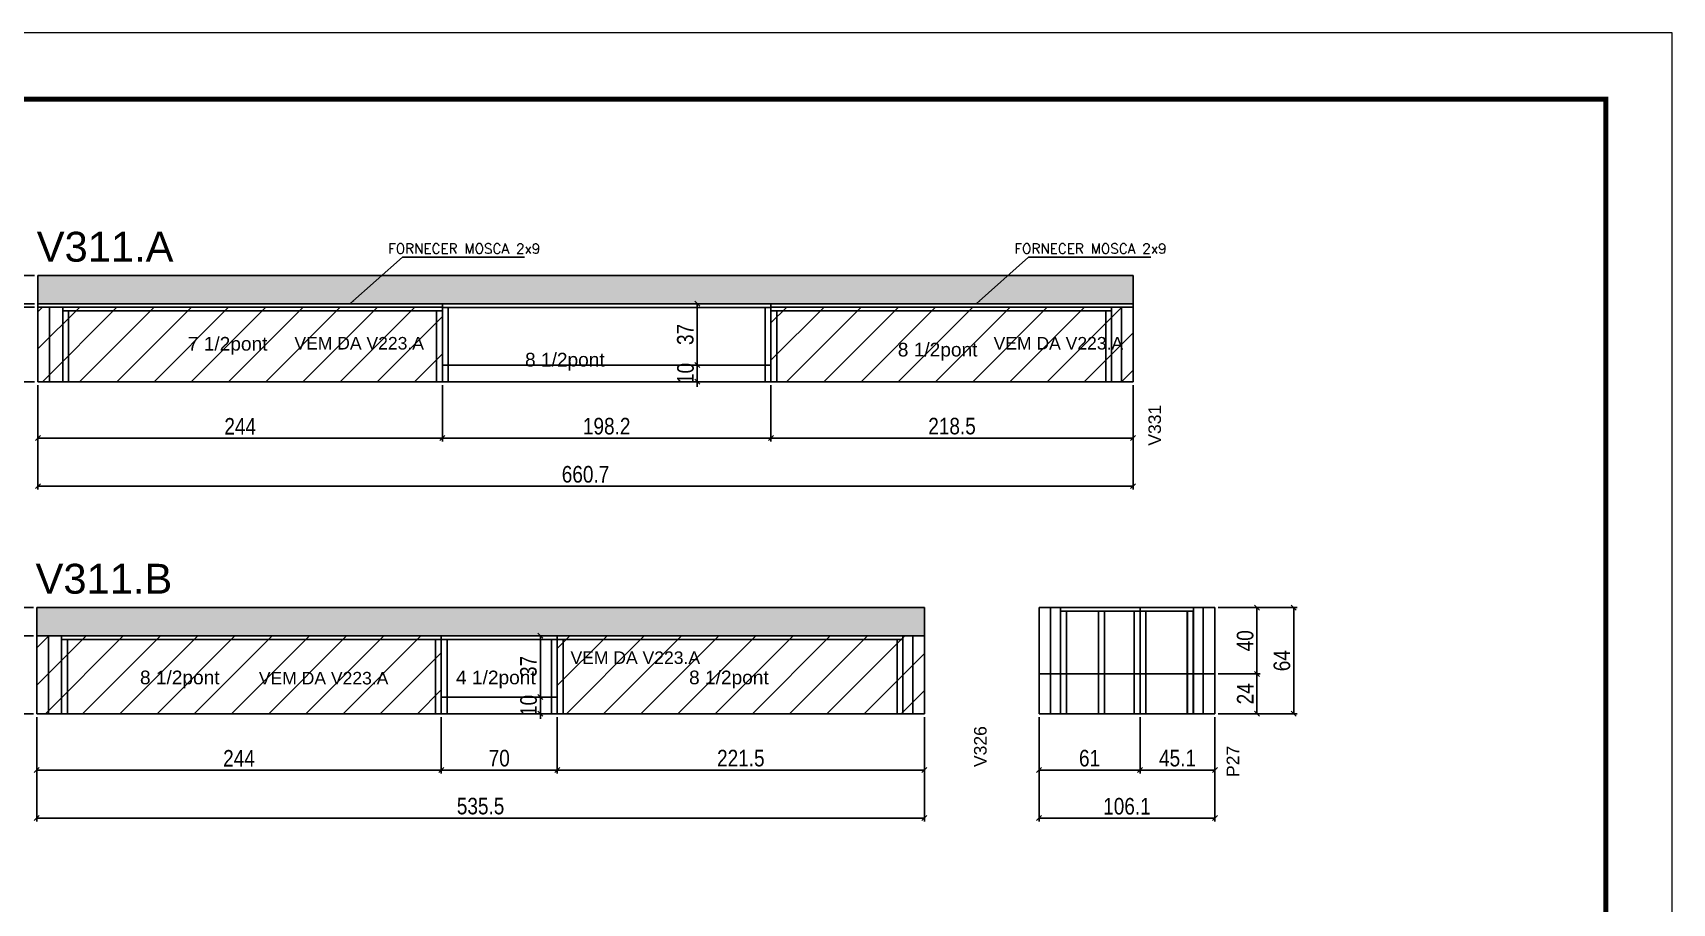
# Model space of a CAD drawing. Extents: x -3394 to 16474, y -5031 to 14397.
# Drawn here: x 6353 to 7342, y 9277 to 9802 of the extents above; entities that cross this region are included whole.
import ezdxf

# ---------------------------------------------------------------- set-up
doc = ezdxf.new("R2010")
doc.units = 0
doc.linetypes.add('DASHED', pattern=[0.75, 0.5, -0.25])
doc.layers.get('0').update_dxf_attribs({"linetype": 'CONTINUOUS'})
doc.layers.get('Defpoints').update_dxf_attribs({"linetype": 'CONTINUOUS'})
for name, color, linetype in [('COTA', 241, 'CONTINUOUS'), ('NOMENCLATURA', 7, 'CONTINUOUS'), ('Painéis', 200, 'CONTINUOUS'), ('PONTALETE', 7, 'CONTINUOUS'), ('SARR_2.2x7', 40, 'CONTINUOUS'), ('SARR_3.5x7', 81, 'CONTINUOUS')]:
    doc.layers.add(name, color=color, linetype=linetype)
for name, color, linetype, lineweight in [('Folhas', 255, 'CONTINUOUS', 9), ('REAPROVEITAMENTO', 251, 'CONTINUOUS', 9), ('SARRAFO DE PRESSAO', 251, 'DASHED', 9)]:
    doc.layers.add(name, color=color, linetype=linetype, lineweight=lineweight)
doc.styles.add('ARIAL', font='arial.ttf')
doc.styles.add('COTA TECNICA', font='techl___.ttf', dxfattribs={"height": 10})
doc.styles.add('ROMANS', font='romans.shx')
doc.dimstyles.new('PAINEL', dxfattribs={"dimtxt": 10, "dimasz": 3, "dimexe": 3, "dimexo": 3, "dimgap": 3, "dimtad": 1, "dimdec": 1, "dimzin": 12, "dimdsep": 46, "dimtxsty": 'COTA TECNICA', "dimblk1": 'OBLIQUE', "dimblk2": 'OBLIQUE', "dimsah": 1, "dimcen": 0.9, "dimclrd": 4, "dimclre": 4, "dimclrt": 240, "dimadec": 1, "dimazin": 3, "dimtfac": 1, "dimtdec": 1, "dimtmove": 0, "dimatfit": 3, "dimfxl": 1, "dimtolj": 1, "dimtzin": 12, "dimarcsym": 0})

# ---------------------------------------------------------------- blocks, each defined once
blk = doc.blocks.new('9999999999')
at = {"layer": 'Folhas'}
blk.add_lwpolyline([(98138.98, 34190.21), (99623.98, 34190.21), (99623.98, 35240.21), (98138.98, 35240.21)], close=True, dxfattribs=at)
at = {"layer": 'Folhas', "color": 30, "const_width": 3}
blk.add_lwpolyline([(98213.98, 34230.21), (99583.98, 34230.21), (99583.98, 35200.21), (98213.98, 35200.21)], close=True, dxfattribs=at)
blk = doc.blocks.new('_Oblique')
at = {"color": 0, "linetype": 'ByBlock', "lineweight": -2}
blk.add_line((-0.5, -0.5), (0.5, 0.5), dxfattribs=at)
blk = doc.blocks.new('*D446')
at = {"layer": 'COTA', "color": 4, "linetype": 'Continuous', "lineweight": -2, "transparency": 16777216}
for p, q in [((6798.45, 9589.8), (6798.45, 9555.82)), ((7016.95, 9589.8), (7016.95, 9555.82)), ((7016.95, 9557.82), (6798.45, 9557.82))]:
    blk.add_line(p, q, dxfattribs=at)
at = {"layer": 'Defpoints', "color": 0, "linetype": 'Continuous', "transparency": 16777216}
for p in [(6798.45, 9591.8), (7016.95, 9591.8), (6798.45, 9557.82)]:
    blk.add_point(p, dxfattribs=at)
at = {"layer": 'COTA', "color": 4, "linetype": 'Continuous', "lineweight": -2, "transparency": 16777216, "xscale": 3, "yscale": 3, "zscale": 3, "rotation": 180}
blk.add_blockref('_Oblique', (6798.45, 9557.82), dxfattribs=at)
at = {"layer": 'COTA', "color": 4, "linetype": 'Continuous', "lineweight": -2, "transparency": 16777216, "xscale": 3, "yscale": 3, "zscale": 3}
blk.add_blockref('_Oblique', (7016.95, 9557.82), dxfattribs=at)
at = {"layer": 'COTA', "color": 240, "linetype": 'Continuous', "transparency": 16777216, "insert": (6907.7, 9564.96), "char_height": 10, "attachment_point": 5, "style": 'COTA TECNICA'}
blk.add_mtext('\\A1;218.5', dxfattribs=at)
blk = doc.blocks.new('*D447')
at = {"layer": 'COTA', "color": 4, "linetype": 'Continuous', "lineweight": -2, "transparency": 16777216}
for p, q in [((6356.22, 9589.8), (6356.22, 9555.82)), ((6600.25, 9589.8), (6600.25, 9555.82)), ((6600.25, 9557.82), (6356.22, 9557.82))]:
    blk.add_line(p, q, dxfattribs=at)
at = {"layer": 'Defpoints', "color": 0, "linetype": 'Continuous', "transparency": 16777216}
for p in [(6356.22, 9591.8), (6600.25, 9591.8), (6356.22, 9557.82)]:
    blk.add_point(p, dxfattribs=at)
at = {"layer": 'COTA', "color": 4, "linetype": 'Continuous', "lineweight": -2, "transparency": 16777216, "xscale": 3, "yscale": 3, "zscale": 3, "rotation": 180}
blk.add_blockref('_Oblique', (6356.22, 9557.82), dxfattribs=at)
at = {"layer": 'COTA', "color": 4, "linetype": 'Continuous', "lineweight": -2, "transparency": 16777216, "xscale": 3, "yscale": 3, "zscale": 3}
blk.add_blockref('_Oblique', (6600.25, 9557.82), dxfattribs=at)
at = {"layer": 'COTA', "color": 240, "linetype": 'Continuous', "transparency": 16777216, "insert": (6478.24, 9564.9), "char_height": 10, "attachment_point": 5, "style": 'COTA TECNICA'}
blk.add_mtext('\\A1;244', dxfattribs=at)
blk = doc.blocks.new('*D448')
at = {"layer": 'COTA', "color": 4, "linetype": 'Continuous', "lineweight": -2, "transparency": 16777216}
for p, q in [((6356.22, 9589.8), (6356.22, 9526.8)), ((7016.95, 9589.8), (7016.95, 9526.8)), ((7016.95, 9528.8), (6356.22, 9528.8))]:
    blk.add_line(p, q, dxfattribs=at)
at = {"layer": 'Defpoints', "color": 0, "linetype": 'Continuous', "transparency": 16777216}
for p in [(6356.22, 9591.8), (7016.95, 9591.8), (6356.22, 9528.8)]:
    blk.add_point(p, dxfattribs=at)
at = {"layer": 'COTA', "color": 4, "linetype": 'Continuous', "lineweight": -2, "transparency": 16777216, "xscale": 3, "yscale": 3, "zscale": 3, "rotation": 180}
blk.add_blockref('_Oblique', (6356.22, 9528.8), dxfattribs=at)
at = {"layer": 'COTA', "color": 4, "linetype": 'Continuous', "lineweight": -2, "transparency": 16777216, "xscale": 3, "yscale": 3, "zscale": 3}
blk.add_blockref('_Oblique', (7016.95, 9528.8), dxfattribs=at)
at = {"layer": 'COTA', "color": 240, "linetype": 'Continuous', "transparency": 16777216, "insert": (6686.59, 9535.91), "char_height": 10, "attachment_point": 5, "style": 'COTA TECNICA'}
blk.add_mtext('\\A1;660.7', dxfattribs=at)
blk = doc.blocks.new('*D449')
at = {"layer": 'COTA', "color": 4, "linetype": 'Continuous', "lineweight": -2, "transparency": 16777216}
for p, q in [((6354.22, 9638.8), (6322.41, 9638.8)), ((6324.41, 9591.8), (6324.41, 9638.8)), ((6354.22, 9591.8), (6322.41, 9591.8))]:
    blk.add_line(p, q, dxfattribs=at)
at = {"layer": 'Defpoints', "color": 0, "linetype": 'Continuous', "transparency": 16777216}
for p in [(6324.41, 9638.8), (6356.22, 9638.8), (6356.22, 9591.8)]:
    blk.add_point(p, dxfattribs=at)
at = {"layer": 'COTA', "color": 4, "linetype": 'Continuous', "lineweight": -2, "transparency": 16777216, "xscale": 3, "yscale": 3, "zscale": 3}
for p, rotation in [((6324.41, 9638.8), 90), ((6324.41, 9591.8), 270)]:
    blk.add_blockref('_Oblique', p, dxfattribs=dict(at, rotation=rotation))
at = {"layer": 'COTA', "color": 240, "linetype": 'Continuous', "transparency": 16777216, "insert": (6317.34, 9615.3), "char_height": 10, "attachment_point": 5, "rotation": 90, "style": 'COTA TECNICA'}
blk.add_mtext('\\A1;47', dxfattribs=at)
blk = doc.blocks.new('*D450')
at = {"layer": 'COTA', "color": 4, "linetype": 'Continuous', "lineweight": -2, "transparency": 16777216}
for p, q in [((6354.22, 9655.8), (6322.41, 9655.8)), ((6324.41, 9638.8), (6324.41, 9655.8)), ((6354.22, 9638.8), (6322.41, 9638.8))]:
    blk.add_line(p, q, dxfattribs=at)
at = {"layer": 'Defpoints', "color": 0, "linetype": 'Continuous', "transparency": 16777216}
for p in [(6324.41, 9655.8), (6356.22, 9655.8), (6356.22, 9638.8)]:
    blk.add_point(p, dxfattribs=at)
at = {"layer": 'COTA', "color": 4, "linetype": 'Continuous', "lineweight": -2, "transparency": 16777216, "xscale": 3, "yscale": 3, "zscale": 3}
for p, rotation in [((6324.41, 9655.8), 90), ((6324.41, 9638.8), 270)]:
    blk.add_blockref('_Oblique', p, dxfattribs=dict(at, rotation=rotation))
at = {"layer": 'COTA', "color": 240, "linetype": 'Continuous', "transparency": 16777216, "insert": (6317.34, 9647.3), "char_height": 10, "attachment_point": 5, "rotation": 90, "style": 'COTA TECNICA'}
blk.add_mtext('\\A1;17', dxfattribs=at)
blk = doc.blocks.new('*D451')
at = {"layer": 'COTA', "color": 4, "linetype": 'Continuous', "lineweight": -2, "transparency": 16777216}
for p, q in [((6354.22, 9655.8), (6297.85, 9655.8)), ((6299.85, 9655.8), (6299.85, 9591.8)), ((6354.22, 9591.8), (6297.85, 9591.8))]:
    blk.add_line(p, q, dxfattribs=at)
at = {"layer": 'Defpoints', "color": 0, "linetype": 'Continuous', "transparency": 16777216}
for p in [(6356.22, 9655.8), (6299.85, 9591.8), (6356.22, 9591.8)]:
    blk.add_point(p, dxfattribs=at)
at = {"layer": 'COTA', "color": 4, "linetype": 'Continuous', "lineweight": -2, "transparency": 16777216, "xscale": 3, "yscale": 3, "zscale": 3}
for p, rotation in [((6299.85, 9655.8), 90), ((6299.85, 9591.8), 270)]:
    blk.add_blockref('_Oblique', p, dxfattribs=dict(at, rotation=rotation))
at = {"layer": 'COTA', "color": 240, "linetype": 'Continuous', "transparency": 16777216, "insert": (6292.75, 9623.8), "char_height": 10, "attachment_point": 5, "rotation": 90, "style": 'COTA TECNICA'}
blk.add_mtext('\\A1;64', dxfattribs=at)
blk = doc.blocks.new('*D445')
at = {"layer": 'COTA', "color": 4, "linetype": 'Continuous', "lineweight": -2, "transparency": 16777216}
for p, q in [((6600.25, 9589.8), (6600.25, 9555.82)), ((6798.45, 9589.8), (6798.45, 9555.82)), ((6600.25, 9557.82), (6798.45, 9557.82))]:
    blk.add_line(p, q, dxfattribs=at)
at = {"layer": 'Defpoints', "color": 0, "linetype": 'Continuous', "transparency": 16777216}
for p in [(6600.25, 9591.8), (6798.45, 9591.8), (6798.45, 9557.82)]:
    blk.add_point(p, dxfattribs=at)
at = {"layer": 'COTA', "color": 4, "linetype": 'Continuous', "lineweight": -2, "transparency": 16777216, "xscale": 3, "yscale": 3, "zscale": 3, "rotation": 180}
blk.add_blockref('_Oblique', (6600.25, 9557.82), dxfattribs=at)
at = {"layer": 'COTA', "color": 4, "linetype": 'Continuous', "lineweight": -2, "transparency": 16777216, "xscale": 3, "yscale": 3, "zscale": 3}
blk.add_blockref('_Oblique', (6798.45, 9557.82), dxfattribs=at)
at = {"layer": 'COTA', "color": 240, "linetype": 'Continuous', "transparency": 16777216, "insert": (6699.35, 9564.93), "char_height": 10, "attachment_point": 5, "style": 'COTA TECNICA'}
blk.add_mtext('\\A1;198.2', dxfattribs=at)
blk = doc.blocks.new('*D455')
at = {"layer": 'COTA', "color": 4, "linetype": 'Continuous', "lineweight": -2, "transparency": 16777216}
for p, q in [((6669.53, 9389.55), (6669.53, 9355.58)), ((6891.03, 9389.55), (6891.03, 9355.58)), ((6891.03, 9357.58), (6669.53, 9357.58))]:
    blk.add_line(p, q, dxfattribs=at)
at = {"layer": 'Defpoints', "color": 0, "linetype": 'Continuous', "transparency": 16777216}
for p in [(6669.53, 9391.55), (6891.03, 9391.55), (6669.53, 9357.58)]:
    blk.add_point(p, dxfattribs=at)
at = {"layer": 'COTA', "color": 4, "linetype": 'Continuous', "lineweight": -2, "transparency": 16777216, "xscale": 3, "yscale": 3, "zscale": 3, "rotation": 180}
blk.add_blockref('_Oblique', (6669.53, 9357.58), dxfattribs=at)
at = {"layer": 'COTA', "color": 4, "linetype": 'Continuous', "lineweight": -2, "transparency": 16777216, "xscale": 3, "yscale": 3, "zscale": 3}
blk.add_blockref('_Oblique', (6891.03, 9357.58), dxfattribs=at)
at = {"layer": 'COTA', "color": 240, "linetype": 'Continuous', "transparency": 16777216, "insert": (6780.28, 9364.69), "char_height": 10, "attachment_point": 5, "style": 'COTA TECNICA'}
blk.add_mtext('\\A1;221.5', dxfattribs=at)
blk = doc.blocks.new('*D456')
at = {"layer": 'COTA', "color": 4, "linetype": 'Continuous', "lineweight": -2, "transparency": 16777216}
for p, q in [((6355.5, 9389.55), (6355.5, 9355.58)), ((6599.53, 9389.55), (6599.53, 9355.58)), ((6599.53, 9357.58), (6355.5, 9357.58))]:
    blk.add_line(p, q, dxfattribs=at)
at = {"layer": 'Defpoints', "color": 0, "linetype": 'Continuous', "transparency": 16777216}
for p in [(6355.5, 9391.55), (6599.53, 9391.55), (6355.5, 9357.58)]:
    blk.add_point(p, dxfattribs=at)
at = {"layer": 'COTA', "color": 4, "linetype": 'Continuous', "lineweight": -2, "transparency": 16777216, "xscale": 3, "yscale": 3, "zscale": 3, "rotation": 180}
blk.add_blockref('_Oblique', (6355.5, 9357.58), dxfattribs=at)
at = {"layer": 'COTA', "color": 4, "linetype": 'Continuous', "lineweight": -2, "transparency": 16777216, "xscale": 3, "yscale": 3, "zscale": 3}
blk.add_blockref('_Oblique', (6599.53, 9357.58), dxfattribs=at)
at = {"layer": 'COTA', "color": 240, "linetype": 'Continuous', "transparency": 16777216, "insert": (6477.52, 9364.66), "char_height": 10, "attachment_point": 5, "style": 'COTA TECNICA'}
blk.add_mtext('\\A1;244', dxfattribs=at)
blk = doc.blocks.new('*D457')
at = {"layer": 'COTA', "color": 4, "linetype": 'Continuous', "lineweight": -2, "transparency": 16777216}
for p, q in [((6355.5, 9389.55), (6355.5, 9326.56)), ((6891.03, 9389.55), (6891.03, 9326.56)), ((6891.03, 9328.56), (6355.5, 9328.56))]:
    blk.add_line(p, q, dxfattribs=at)
at = {"layer": 'Defpoints', "color": 0, "linetype": 'Continuous', "transparency": 16777216}
for p in [(6355.5, 9391.55), (6891.03, 9391.55), (6355.5, 9328.56)]:
    blk.add_point(p, dxfattribs=at)
at = {"layer": 'COTA', "color": 4, "linetype": 'Continuous', "lineweight": -2, "transparency": 16777216, "xscale": 3, "yscale": 3, "zscale": 3, "rotation": 180}
blk.add_blockref('_Oblique', (6355.5, 9328.56), dxfattribs=at)
at = {"layer": 'COTA', "color": 4, "linetype": 'Continuous', "lineweight": -2, "transparency": 16777216, "xscale": 3, "yscale": 3, "zscale": 3}
blk.add_blockref('_Oblique', (6891.03, 9328.56), dxfattribs=at)
at = {"layer": 'COTA', "color": 240, "linetype": 'Continuous', "transparency": 16777216, "insert": (6623.27, 9335.78), "char_height": 10, "attachment_point": 5, "style": 'COTA TECNICA'}
blk.add_mtext('\\A1;535.5', dxfattribs=at)
blk = doc.blocks.new('*D458')
at = {"layer": 'COTA', "color": 4, "linetype": 'Continuous', "lineweight": -2, "transparency": 16777216}
for p, q in [((6353.5, 9438.55), (6328.46, 9438.55)), ((6330.46, 9391.55), (6330.46, 9438.55)), ((6353.5, 9391.55), (6328.46, 9391.55))]:
    blk.add_line(p, q, dxfattribs=at)
at = {"layer": 'Defpoints', "color": 0, "linetype": 'Continuous', "transparency": 16777216}
for p in [(6330.46, 9438.55), (6355.5, 9438.55), (6355.5, 9391.55)]:
    blk.add_point(p, dxfattribs=at)
at = {"layer": 'COTA', "color": 4, "linetype": 'Continuous', "lineweight": -2, "transparency": 16777216, "xscale": 3, "yscale": 3, "zscale": 3}
for p, rotation in [((6330.46, 9438.55), 90), ((6330.46, 9391.55), 270)]:
    blk.add_blockref('_Oblique', p, dxfattribs=dict(at, rotation=rotation))
at = {"layer": 'COTA', "color": 240, "linetype": 'Continuous', "transparency": 16777216, "insert": (6323.39, 9415.05), "char_height": 10, "attachment_point": 5, "rotation": 90, "style": 'COTA TECNICA'}
blk.add_mtext('\\A1;47', dxfattribs=at)
blk = doc.blocks.new('*D459')
at = {"layer": 'COTA', "color": 4, "linetype": 'Continuous', "lineweight": -2, "transparency": 16777216}
for p, q in [((6353.5, 9455.55), (6328.46, 9455.55)), ((6330.46, 9438.55), (6330.46, 9455.55)), ((6353.5, 9438.55), (6328.46, 9438.55))]:
    blk.add_line(p, q, dxfattribs=at)
at = {"layer": 'Defpoints', "color": 0, "linetype": 'Continuous', "transparency": 16777216}
for p in [(6330.46, 9455.55), (6355.5, 9455.55), (6355.5, 9438.55)]:
    blk.add_point(p, dxfattribs=at)
at = {"layer": 'COTA', "color": 4, "linetype": 'Continuous', "lineweight": -2, "transparency": 16777216, "xscale": 3, "yscale": 3, "zscale": 3}
for p, rotation in [((6330.46, 9455.55), 90), ((6330.46, 9438.55), 270)]:
    blk.add_blockref('_Oblique', p, dxfattribs=dict(at, rotation=rotation))
at = {"layer": 'COTA', "color": 240, "linetype": 'Continuous', "transparency": 16777216, "insert": (6323.39, 9447.05), "char_height": 10, "attachment_point": 5, "rotation": 90, "style": 'COTA TECNICA'}
blk.add_mtext('\\A1;17', dxfattribs=at)
blk = doc.blocks.new('*D460')
at = {"layer": 'COTA', "color": 4, "linetype": 'Continuous', "lineweight": -2, "transparency": 16777216}
for p, q in [((6353.5, 9455.55), (6303.9, 9455.55)), ((6305.9, 9455.55), (6305.9, 9391.55)), ((6353.5, 9391.55), (6303.9, 9391.55))]:
    blk.add_line(p, q, dxfattribs=at)
at = {"layer": 'Defpoints', "color": 0, "linetype": 'Continuous', "transparency": 16777216}
for p in [(6355.5, 9455.55), (6305.9, 9391.55), (6355.5, 9391.55)]:
    blk.add_point(p, dxfattribs=at)
at = {"layer": 'COTA', "color": 4, "linetype": 'Continuous', "lineweight": -2, "transparency": 16777216, "xscale": 3, "yscale": 3, "zscale": 3}
for p, rotation in [((6305.9, 9455.55), 90), ((6305.9, 9391.55), 270)]:
    blk.add_blockref('_Oblique', p, dxfattribs=dict(at, rotation=rotation))
at = {"layer": 'COTA', "color": 240, "linetype": 'Continuous', "transparency": 16777216, "insert": (6298.8, 9423.55), "char_height": 10, "attachment_point": 5, "rotation": 90, "style": 'COTA TECNICA'}
blk.add_mtext('\\A1;64', dxfattribs=at)
blk = doc.blocks.new('*D454')
at = {"layer": 'COTA', "color": 4, "linetype": 'Continuous', "lineweight": -2, "transparency": 16777216}
for p, q in [((6599.53, 9389.55), (6599.53, 9355.58)), ((6669.53, 9389.55), (6669.53, 9355.58)), ((6599.53, 9357.58), (6669.53, 9357.58))]:
    blk.add_line(p, q, dxfattribs=at)
at = {"layer": 'Defpoints', "color": 0, "linetype": 'Continuous', "transparency": 16777216}
for p in [(6599.53, 9391.55), (6669.53, 9391.55), (6669.53, 9357.58)]:
    blk.add_point(p, dxfattribs=at)
at = {"layer": 'COTA', "color": 4, "linetype": 'Continuous', "lineweight": -2, "transparency": 16777216, "xscale": 3, "yscale": 3, "zscale": 3, "rotation": 180}
blk.add_blockref('_Oblique', (6599.53, 9357.58), dxfattribs=at)
at = {"layer": 'COTA', "color": 4, "linetype": 'Continuous', "lineweight": -2, "transparency": 16777216, "xscale": 3, "yscale": 3, "zscale": 3}
blk.add_blockref('_Oblique', (6669.53, 9357.58), dxfattribs=at)
at = {"layer": 'COTA', "color": 240, "linetype": 'Continuous', "transparency": 16777216, "insert": (6634.53, 9364.68), "char_height": 10, "attachment_point": 5, "style": 'COTA TECNICA'}
blk.add_mtext('\\A1;70', dxfattribs=at)
blk = doc.blocks.new('*D452')
at = {"layer": 'COTA', "color": 4, "linetype": 'Continuous', "lineweight": -2, "transparency": 16777216}
for p, q in [((6664.88, 9438.55), (6657.37, 9438.55)), ((6659.37, 9438.55), (6659.37, 9401.55)), ((6664.88, 9401.55), (6657.37, 9401.55))]:
    blk.add_line(p, q, dxfattribs=at)
at = {"layer": 'Defpoints', "color": 0, "linetype": 'Continuous', "transparency": 16777216}
for p in [(6666.88, 9438.55), (6659.37, 9401.55), (6666.88, 9401.55)]:
    blk.add_point(p, dxfattribs=at)
at = {"layer": 'COTA', "color": 4, "linetype": 'Continuous', "lineweight": -2, "transparency": 16777216, "xscale": 3, "yscale": 3, "zscale": 3}
for p, rotation in [((6659.37, 9438.55), 90), ((6659.37, 9401.55), 270)]:
    blk.add_blockref('_Oblique', p, dxfattribs=dict(at, rotation=rotation))
at = {"layer": 'COTA', "color": 240, "linetype": 'Continuous', "transparency": 16777216, "insert": (6652.16, 9420.05), "char_height": 10, "attachment_point": 5, "rotation": 90, "style": 'COTA TECNICA'}
blk.add_mtext('\\A1;37', dxfattribs=at)
blk = doc.blocks.new('*D453')
at = {"layer": 'COTA', "color": 4, "linetype": 'Continuous', "lineweight": -2, "transparency": 16777216}
for p, q in [((6664.88, 9401.55), (6657.37, 9401.55)), ((6659.37, 9401.55), (6659.37, 9404.55)), ((6659.37, 9401.55), (6659.37, 9391.55)), ((6664.88, 9391.55), (6657.37, 9391.55)), ((6659.37, 9391.55), (6659.37, 9388.55))]:
    blk.add_line(p, q, dxfattribs=at)
at = {"layer": 'Defpoints', "color": 0, "linetype": 'Continuous', "transparency": 16777216}
for p in [(6666.88, 9401.55), (6659.37, 9391.55), (6666.88, 9391.55)]:
    blk.add_point(p, dxfattribs=at)
at = {"layer": 'COTA', "color": 4, "linetype": 'Continuous', "lineweight": -2, "transparency": 16777216, "xscale": 3, "yscale": 3, "zscale": 3}
for p, rotation in [((6659.37, 9401.55), 270), ((6659.37, 9391.55), 90)]:
    blk.add_blockref('_Oblique', p, dxfattribs=dict(at, rotation=rotation))
at = {"layer": 'COTA', "color": 240, "linetype": 'Continuous', "transparency": 16777216, "insert": (6652.27, 9396.55), "char_height": 10, "attachment_point": 5, "rotation": 90, "style": 'COTA TECNICA'}
blk.add_mtext('\\A1;10', dxfattribs=at)
blk = doc.blocks.new('*D461')
at = {"layer": 'COTA', "color": 4, "linetype": 'Continuous', "lineweight": -2, "transparency": 16777216}
for p, q in [((6764.84, 9638.8), (6752.04, 9638.8)), ((6754.04, 9638.8), (6754.04, 9601.8)), ((6764.84, 9601.8), (6752.04, 9601.8))]:
    blk.add_line(p, q, dxfattribs=at)
at = {"layer": 'Defpoints', "color": 0, "linetype": 'Continuous', "transparency": 16777216}
for p in [(6766.84, 9638.8), (6754.04, 9601.8), (6766.84, 9601.8)]:
    blk.add_point(p, dxfattribs=at)
at = {"layer": 'COTA', "color": 4, "linetype": 'Continuous', "lineweight": -2, "transparency": 16777216, "xscale": 3, "yscale": 3, "zscale": 3}
for p, rotation in [((6754.04, 9638.8), 90), ((6754.04, 9601.8), 270)]:
    blk.add_blockref('_Oblique', p, dxfattribs=dict(at, rotation=rotation))
at = {"layer": 'COTA', "color": 240, "linetype": 'Continuous', "transparency": 16777216, "insert": (6746.82, 9620.3), "char_height": 10, "attachment_point": 5, "rotation": 90, "style": 'COTA TECNICA'}
blk.add_mtext('\\A1;37', dxfattribs=at)
blk = doc.blocks.new('*D462')
at = {"layer": 'COTA', "color": 4, "linetype": 'Continuous', "lineweight": -2, "transparency": 16777216}
for p, q in [((6754.04, 9601.8), (6754.04, 9604.8)), ((6764.84, 9601.8), (6752.04, 9601.8)), ((6754.04, 9601.8), (6754.04, 9591.8)), ((6764.84, 9591.8), (6752.04, 9591.8)), ((6754.04, 9591.8), (6754.04, 9588.8))]:
    blk.add_line(p, q, dxfattribs=at)
at = {"layer": 'Defpoints', "color": 0, "linetype": 'Continuous', "transparency": 16777216}
for p in [(6766.84, 9601.8), (6754.04, 9591.8), (6766.84, 9591.8)]:
    blk.add_point(p, dxfattribs=at)
at = {"layer": 'COTA', "color": 4, "linetype": 'Continuous', "lineweight": -2, "transparency": 16777216, "xscale": 3, "yscale": 3, "zscale": 3}
for p, rotation in [((6754.04, 9601.8), 270), ((6754.04, 9591.8), 90)]:
    blk.add_blockref('_Oblique', p, dxfattribs=dict(at, rotation=rotation))
at = {"layer": 'COTA', "color": 240, "linetype": 'Continuous', "transparency": 16777216, "insert": (6746.94, 9596.8), "char_height": 10, "attachment_point": 5, "rotation": 90, "style": 'COTA TECNICA'}
blk.add_mtext('\\A1;10', dxfattribs=at)
blk = doc.blocks.new('*D463')
at = {"layer": 'COTA', "color": 4, "linetype": 'Continuous', "lineweight": -2, "transparency": 16777216}
for p, q in [((6960.19, 9389.55), (6960.19, 9355.58)), ((7021.19, 9389.55), (7021.19, 9355.58)), ((6960.19, 9357.58), (7021.19, 9357.58))]:
    blk.add_line(p, q, dxfattribs=at)
at = {"layer": 'Defpoints', "color": 0, "linetype": 'Continuous', "transparency": 16777216}
for p in [(6960.19, 9391.55), (7021.19, 9391.55), (7021.19, 9357.58)]:
    blk.add_point(p, dxfattribs=at)
at = {"layer": 'COTA', "color": 4, "linetype": 'Continuous', "lineweight": -2, "transparency": 16777216, "xscale": 3, "yscale": 3, "zscale": 3, "rotation": 180}
blk.add_blockref('_Oblique', (6960.19, 9357.58), dxfattribs=at)
at = {"layer": 'COTA', "color": 4, "linetype": 'Continuous', "lineweight": -2, "transparency": 16777216, "xscale": 3, "yscale": 3, "zscale": 3}
blk.add_blockref('_Oblique', (7021.19, 9357.58), dxfattribs=at)
at = {"layer": 'COTA', "color": 240, "linetype": 'Continuous', "transparency": 16777216, "insert": (6990.69, 9364.68), "char_height": 10, "attachment_point": 5, "style": 'COTA TECNICA'}
blk.add_mtext('\\A1;61', dxfattribs=at)
blk = doc.blocks.new('*D464')
at = {"layer": 'COTA', "color": 4, "linetype": 'Continuous', "lineweight": -2, "transparency": 16777216}
for p, q in [((7068.29, 9455.55), (7115.87, 9455.55)), ((7113.87, 9391.55), (7113.87, 9455.55)), ((7068.29, 9391.55), (7115.87, 9391.55))]:
    blk.add_line(p, q, dxfattribs=at)
at = {"layer": 'Defpoints', "color": 0, "linetype": 'Continuous', "transparency": 16777216}
for p in [(7066.29, 9455.55), (7113.87, 9455.55), (7066.29, 9391.55)]:
    blk.add_point(p, dxfattribs=at)
at = {"layer": 'COTA', "color": 4, "linetype": 'Continuous', "lineweight": -2, "transparency": 16777216, "xscale": 3, "yscale": 3, "zscale": 3}
for p, rotation in [((7113.87, 9455.55), 90), ((7113.87, 9391.55), 270)]:
    blk.add_blockref('_Oblique', p, dxfattribs=dict(at, rotation=rotation))
at = {"layer": 'COTA', "color": 240, "linetype": 'Continuous', "transparency": 16777216, "insert": (7106.77, 9423.55), "char_height": 10, "attachment_point": 5, "rotation": 90, "style": 'COTA TECNICA'}
blk.add_mtext('\\A1;64', dxfattribs=at)
blk = doc.blocks.new('*D465')
at = {"layer": 'COTA', "color": 4, "linetype": 'Continuous', "lineweight": -2, "transparency": 16777216}
for p, q in [((7021.19, 9389.55), (7021.19, 9355.58)), ((7066.29, 9389.55), (7066.29, 9355.58)), ((7021.19, 9357.58), (7066.29, 9357.58))]:
    blk.add_line(p, q, dxfattribs=at)
at = {"layer": 'Defpoints', "color": 0, "linetype": 'Continuous', "transparency": 16777216}
for p in [(7021.19, 9391.55), (7066.29, 9391.55), (7066.29, 9357.58)]:
    blk.add_point(p, dxfattribs=at)
at = {"layer": 'COTA', "color": 4, "linetype": 'Continuous', "lineweight": -2, "transparency": 16777216, "xscale": 3, "yscale": 3, "zscale": 3, "rotation": 180}
blk.add_blockref('_Oblique', (7021.19, 9357.58), dxfattribs=at)
at = {"layer": 'COTA', "color": 4, "linetype": 'Continuous', "lineweight": -2, "transparency": 16777216, "xscale": 3, "yscale": 3, "zscale": 3}
blk.add_blockref('_Oblique', (7066.29, 9357.58), dxfattribs=at)
at = {"layer": 'COTA', "color": 240, "linetype": 'Continuous', "transparency": 16777216, "insert": (7043.74, 9364.69), "char_height": 10, "attachment_point": 5, "style": 'COTA TECNICA'}
blk.add_mtext('\\A1;45.1', dxfattribs=at)
blk = doc.blocks.new('*D466')
at = {"layer": 'COTA', "color": 4, "linetype": 'Continuous', "lineweight": -2, "transparency": 16777216}
for p, q in [((6960.19, 9389.55), (6960.19, 9326.56)), ((7066.29, 9389.55), (7066.29, 9326.56)), ((6960.19, 9328.56), (7066.29, 9328.56))]:
    blk.add_line(p, q, dxfattribs=at)
at = {"layer": 'Defpoints', "color": 0, "linetype": 'Continuous', "transparency": 16777216}
for p in [(6960.19, 9391.55), (7066.29, 9391.55), (7066.29, 9328.56)]:
    blk.add_point(p, dxfattribs=at)
at = {"layer": 'COTA', "color": 4, "linetype": 'Continuous', "lineweight": -2, "transparency": 16777216, "xscale": 3, "yscale": 3, "zscale": 3, "rotation": 180}
blk.add_blockref('_Oblique', (6960.19, 9328.56), dxfattribs=at)
at = {"layer": 'COTA', "color": 4, "linetype": 'Continuous', "lineweight": -2, "transparency": 16777216, "xscale": 3, "yscale": 3, "zscale": 3}
blk.add_blockref('_Oblique', (7066.29, 9328.56), dxfattribs=at)
at = {"layer": 'COTA', "color": 240, "linetype": 'Continuous', "transparency": 16777216, "insert": (7013.24, 9335.66), "char_height": 10, "attachment_point": 5, "style": 'COTA TECNICA'}
blk.add_mtext('\\A1;106.1', dxfattribs=at)
blk = doc.blocks.new('*D467')
at = {"layer": 'COTA', "color": 4, "linetype": 'Continuous', "lineweight": -2, "transparency": 16777216}
for p, q in [((7068.29, 9455.55), (7093.68, 9455.55)), ((7091.68, 9455.55), (7091.68, 9415.55)), ((7068.29, 9415.55), (7093.68, 9415.55))]:
    blk.add_line(p, q, dxfattribs=at)
at = {"layer": 'Defpoints', "color": 0, "linetype": 'Continuous', "transparency": 16777216}
for p in [(7066.29, 9455.55), (7066.29, 9415.55), (7091.68, 9415.55)]:
    blk.add_point(p, dxfattribs=at)
at = {"layer": 'COTA', "color": 4, "linetype": 'Continuous', "lineweight": -2, "transparency": 16777216, "xscale": 3, "yscale": 3, "zscale": 3}
for p, rotation in [((7091.68, 9455.55), 90), ((7091.68, 9415.55), 270)]:
    blk.add_blockref('_Oblique', p, dxfattribs=dict(at, rotation=rotation))
at = {"layer": 'COTA', "color": 240, "linetype": 'Continuous', "transparency": 16777216, "insert": (7084.57, 9435.55), "char_height": 10, "attachment_point": 5, "rotation": 90, "style": 'COTA TECNICA'}
blk.add_mtext('\\A1;40', dxfattribs=at)
blk = doc.blocks.new('*D468')
at = {"layer": 'COTA', "color": 4, "linetype": 'Continuous', "lineweight": -2, "transparency": 16777216}
for p, q in [((7068.29, 9415.55), (7093.68, 9415.55)), ((7091.68, 9415.55), (7091.68, 9391.55)), ((7068.29, 9391.55), (7093.68, 9391.55))]:
    blk.add_line(p, q, dxfattribs=at)
at = {"layer": 'Defpoints', "color": 0, "linetype": 'Continuous', "transparency": 16777216}
for p in [(7066.29, 9415.55), (7066.29, 9391.55), (7091.68, 9391.55)]:
    blk.add_point(p, dxfattribs=at)
at = {"layer": 'COTA', "color": 4, "linetype": 'Continuous', "lineweight": -2, "transparency": 16777216, "xscale": 3, "yscale": 3, "zscale": 3}
for p, rotation in [((7091.68, 9415.55), 90), ((7091.68, 9391.55), 270)]:
    blk.add_blockref('_Oblique', p, dxfattribs=dict(at, rotation=rotation))
at = {"layer": 'COTA', "color": 240, "linetype": 'Continuous', "transparency": 16777216, "insert": (7084.6, 9403.55), "char_height": 10, "attachment_point": 5, "rotation": 90, "style": 'COTA TECNICA'}
blk.add_mtext('\\A1;24', dxfattribs=at)
blk = doc.blocks.new('*D2110')
at = {"layer": 'COTA', "color": 4, "linetype": 'Continuous', "lineweight": -2, "transparency": 16777216}
for p, q in [((6354.22, 9636.8), (6340.72, 9636.8)), ((6342.72, 9591.8), (6342.72, 9636.8)), ((6354.22, 9591.8), (6340.72, 9591.8))]:
    blk.add_line(p, q, dxfattribs=at)
at = {"layer": 'Defpoints', "color": 0, "linetype": 'Continuous', "transparency": 16777216}
for p in [(6342.72, 9636.8), (6356.22, 9636.8), (6356.22, 9591.8)]:
    blk.add_point(p, dxfattribs=at)
at = {"layer": 'COTA', "color": 4, "linetype": 'Continuous', "lineweight": -2, "transparency": 16777216, "xscale": 3, "yscale": 3, "zscale": 3}
for p, rotation in [((6342.72, 9636.8), 90), ((6342.72, 9591.8), 270)]:
    blk.add_blockref('_Oblique', p, dxfattribs=dict(at, rotation=rotation))
at = {"layer": 'COTA', "color": 240, "linetype": 'Continuous', "transparency": 16777216, "insert": (6335.61, 9614.3), "char_height": 10, "attachment_point": 5, "rotation": 90, "style": 'COTA TECNICA'}
blk.add_mtext('\\A1;45', dxfattribs=at)
blk = doc.blocks.new('*D2111')
at = {"layer": 'COTA', "color": 4, "linetype": 'Continuous', "lineweight": -2, "transparency": 16777216}
for p, q in [((6354.22, 9638.8), (6340.72, 9638.8)), ((6354.22, 9636.8), (6340.72, 9636.8)), ((6342.72, 9638.8), (6342.72, 9641.8)), ((6342.72, 9636.8), (6342.72, 9638.8)), ((6342.72, 9636.8), (6342.72, 9633.8))]:
    blk.add_line(p, q, dxfattribs=at)
at = {"layer": 'Defpoints', "color": 0, "linetype": 'Continuous', "transparency": 16777216}
for p in [(6342.72, 9638.8), (6356.22, 9638.8), (6356.22, 9636.8)]:
    blk.add_point(p, dxfattribs=at)
at = {"layer": 'COTA', "color": 4, "linetype": 'Continuous', "lineweight": -2, "transparency": 16777216, "xscale": 3, "yscale": 3, "zscale": 3}
for p, rotation in [((6342.72, 9638.8), 270), ((6342.72, 9636.8), 90)]:
    blk.add_blockref('_Oblique', p, dxfattribs=dict(at, rotation=rotation))
at = {"layer": 'COTA', "color": 240, "linetype": 'Continuous', "transparency": 16777216, "insert": (6335.72, 9637.8), "char_height": 10, "attachment_point": 5, "rotation": 90, "style": 'COTA TECNICA'}
blk.add_mtext('\\A1;2', dxfattribs=at)

msp = doc.modelspace()

# ---------------------------------------------------------------- hatches: boundary and pattern name
at = {"layer": 'COTA', "linetype": 'Continuous'}
h = msp.add_hatch(dxfattribs=at)
h.set_pattern_fill('AR-CONC', color=256, scale=0.05)
h.paths.add_polyline_path([(7016.95, 9638.8), (7016.95, 9655.8), (6356.22, 9655.8), (6356.22, 9638.8)])
h = msp.add_hatch(dxfattribs=at)
h.set_pattern_fill('AR-CONC', color=256, scale=0.05)
h.paths.add_polyline_path([(6355.5, 9455.55), (6355.5, 9438.55), (6891.03, 9438.55), (6891.03, 9455.55)])
at = {"layer": 'REAPROVEITAMENTO', "linetype": 'Continuous'}
h = msp.add_hatch(dxfattribs=at)
h.set_pattern_fill('ANSI31', color=256, scale=5)
h.paths.add_polyline_path([(6600.25, 9591.8), (6600.25, 9636.8), (6356.22, 9636.8), (6356.22, 9591.8)])
h = msp.add_hatch(dxfattribs=at)
h.set_pattern_fill('ANSI31', color=256, scale=5)
h.paths.add_polyline_path([(7016.95, 9591.8), (7016.95, 9636.8), (6798.45, 9636.8), (6798.45, 9591.8)])
h = msp.add_hatch(dxfattribs=at)
h.set_pattern_fill('ANSI31', color=256, scale=5)
h.paths.add_polyline_path([(6599.53, 9391.55), (6599.53, 9438.55), (6355.5, 9438.55), (6355.5, 9391.55)])
h = msp.add_hatch(dxfattribs=at)
h.set_pattern_fill('ANSI31', color=256, scale=5)
h.paths.add_polyline_path([(6891.03, 9391.55), (6891.03, 9438.55), (6669.53, 9438.55), (6669.53, 9391.55)])

# ---------------------------------------------------------------- linework, layer by layer
at = {"layer": 'COTA', "linetype": 'Continuous'}
for p, q in [((6356.22, 9638.8), (6356.22, 9655.8)), ((7016.95, 9655.8), (6356.22, 9655.8)), ((7016.95, 9638.8), (7016.95, 9655.8)), ((6355.5, 9438.55), (6355.5, 9455.55)), ((6891.03, 9455.55), (6355.5, 9455.55)), ((6891.03, 9438.55), (6891.03, 9455.55))]:
    msp.add_line(p, q, dxfattribs=at)
at = {"layer": 'Painéis', "linetype": 'Continuous'}
for p, q in [((7016.95, 9638.8), (6356.22, 9638.8)), ((6356.22, 9638.8), (6356.22, 9591.8)), ((6600.25, 9636.8), (6356.22, 9636.8)), ((6600.25, 9638.8), (6600.25, 9591.8)), ((6798.45, 9638.8), (6798.45, 9591.8)), ((7016.95, 9636.8), (6798.45, 9636.8)), ((7016.95, 9638.8), (7016.95, 9591.8)), ((6798.45, 9601.8), (6600.25, 9601.8)), ((7016.95, 9591.8), (6356.22, 9591.8)), ((6960.19, 9455.55), (7066.29, 9455.55)), ((6960.19, 9455.55), (6960.19, 9391.55)), ((7021.19, 9455.55), (7021.19, 9391.55)), ((7066.29, 9455.55), (7066.29, 9391.55)), ((6891.03, 9438.55), (6355.5, 9438.55)), ((6355.5, 9438.55), (6355.5, 9391.55)), ((6599.53, 9438.55), (6599.53, 9391.55)), ((6669.53, 9438.55), (6669.53, 9391.55)), ((6891.03, 9438.55), (6891.03, 9391.55)), ((6960.19, 9415.55), (7066.29, 9415.55)), ((6669.53, 9401.55), (6599.53, 9401.55)), ((6891.03, 9391.55), (6355.5, 9391.55)), ((6960.19, 9391.55), (7066.29, 9391.55))]:
    msp.add_line(p, q, dxfattribs=at)
at = {"layer": 'SARR_2.2x7', "ltscale": 25}
for p, q in [((6363.22, 9636.8), (6363.22, 9591.8)), ((7009.95, 9636.8), (7009.95, 9591.8)), ((6967.19, 9455.55), (6967.19, 9391.55)), ((7059.29, 9455.55), (7059.29, 9391.55)), ((6362.5, 9438.55), (6362.5, 9391.55)), ((6884.03, 9438.55), (6884.03, 9391.55))]:
    msp.add_line(p, q, dxfattribs=at)
at = {"layer": 'SARR_2.2x7', "ltscale": 25, "elevation": 0}
for points in [[(6600.25, 9634.6), (6371.22, 9634.6), (6371.22, 9636.8), (6600.25, 9636.8)], [(6798.45, 9636.6), (6600.25, 9636.6), (6600.25, 9638.8), (6798.45, 9638.8)], [(6798.45, 9634.6), (7003.95, 9634.6), (7003.95, 9636.8), (6798.45, 9636.8)], [(6973.19, 9453.35), (7021.19, 9453.35), (7021.19, 9455.55), (6973.19, 9455.55)], [(7053.29, 9453.35), (7021.19, 9453.35), (7021.19, 9455.55), (7053.29, 9455.55)], [(6599.53, 9436.35), (6370.5, 9436.35), (6370.5, 9438.55), (6599.53, 9438.55)], [(6669.53, 9436.35), (6599.53, 9436.35), (6599.53, 9438.55), (6669.53, 9438.55)], [(6669.53, 9436.35), (6878.03, 9436.35), (6878.03, 9438.55), (6669.53, 9438.55)]]:
    msp.add_lwpolyline(points, close=True, dxfattribs=at)
at = {"layer": 'SARR_3.5x7', "elevation": 0}
for points in [[(6371.22, 9591.8), (6374.72, 9591.8), (6374.72, 9634.6), (6371.22, 9634.6)], [(6600.25, 9591.8), (6596.75, 9591.8), (6596.75, 9634.6), (6600.25, 9634.6)], [(6603.75, 9591.8), (6600.25, 9591.8), (6600.25, 9636.6), (6603.75, 9636.6)], [(6798.45, 9591.8), (6794.95, 9591.8), (6794.95, 9636.6), (6798.45, 9636.6)], [(6801.95, 9591.8), (6798.45, 9591.8), (6798.45, 9634.6), (6801.95, 9634.6)], [(7003.95, 9591.8), (7000.45, 9591.8), (7000.45, 9634.6), (7003.95, 9634.6)], [(6973.19, 9391.55), (6976.69, 9391.55), (6976.69, 9453.35), (6973.19, 9453.35)], [(6996.15, 9391.55), (6999.65, 9391.55), (6999.65, 9453.35), (6996.15, 9453.35)], [(7021.19, 9391.55), (7017.69, 9391.55), (7017.69, 9453.35), (7021.19, 9453.35)], [(7021.19, 9391.55), (7024.69, 9391.55), (7024.69, 9453.35), (7021.19, 9453.35)], [(7049.59, 9391.55), (7053.09, 9391.55), (7053.09, 9453.35), (7049.59, 9453.35)], [(7053.29, 9391.55), (7049.79, 9391.55), (7049.79, 9453.35), (7053.29, 9453.35)], [(6370.5, 9391.55), (6374, 9391.55), (6374, 9436.35), (6370.5, 9436.35)], [(6599.53, 9391.55), (6596.03, 9391.55), (6596.03, 9436.35), (6599.53, 9436.35)], [(6603.03, 9391.55), (6599.53, 9391.55), (6599.53, 9436.35), (6603.03, 9436.35)], [(6669.53, 9391.55), (6666.03, 9391.55), (6666.03, 9436.35), (6669.53, 9436.35)], [(6673.03, 9391.55), (6669.53, 9391.55), (6669.53, 9436.35), (6673.03, 9436.35)], [(6878.03, 9391.55), (6874.53, 9391.55), (6874.53, 9436.35), (6878.03, 9436.35)]]:
    msp.add_lwpolyline(points, close=True, dxfattribs=at)

# ---------------------------------------------------------------- block references
at = {"layer": 'SARRAFO DE PRESSAO', "color": 6, "linetype": 'ByBlock'}
msp.add_blockref('9999999999', (-92281.77, -25437.95), dxfattribs=at)

# ---------------------------------------------------------------- texts
at = {"layer": 'NOMENCLATURA', "linetype": 'Continuous', "style": 'ARIAL'}
for s, height, p in [('V311.A', 18, (6355.51, 9664.21)), ('VEM DA V223.A', 7.5671, (6510.96, 9611.22)), ('VEM DA V223.A', 7.5671, (6932.8, 9611.22)), ('V311.B', 18, (6354.79, 9463.97)), ('VEM DA V223.A', 7.5671, (6677.54, 9421.57)), ('VEM DA V223.A', 7.5671, (6489.51, 9409.22))]:
    msp.add_text(s, height=height, dxfattribs=at).set_placement(p)
for s, p in [('V331', (7033.76, 9553.19)), ('V326', (6928.53, 9359.36)), ('P27', (7080.95, 9353.39))]:
    msp.add_text(s, height=7.567, rotation=90, dxfattribs=at).set_placement(p)
at = {"layer": 'Painéis', "color": 1, "char_height": 6, "attachment_point": 5, "style": 'ROMANS'}
for insert in [(6613.38, 9672.08), (6991.22, 9672.08)]:
    msp.add_mtext('\\A1;FORNECER MOSCA 2x9', dxfattribs=dict(at, insert=insert))
at = {"layer": 'PONTALETE', "linetype": 'Continuous', "style": 'ARIAL'}
for s, p in [('7 1/2pont', (6446.63, 9610.55)), ('8 1/2pont', (6874.99, 9607.02)), ('8 1/2pont', (6650.09, 9600.97)), ('8 1/2pont', (6417.76, 9409.29)), ('4 1/2pont', (6608.47, 9409.29)), ('8 1/2pont', (6749.06, 9409.29))]:
    msp.add_text(s, height=8.25, dxfattribs=at).set_placement(p)

# ---------------------------------------------------------------- dimensions: what is measured, and where the dimension line sits
at = {"layer": 'COTA', "linetype": 'Continuous'}
for base, p1, p2, angle, override, picture, middle in [((6299.85, 9591.8), (6356.22, 9655.8), (6356.22, 9591.8), 90, {"dimexe": 2, "dimexo": 2, "dimgap": 2, "dimadec": 8, "dimtix": 1, "dimatfit": 2, "dimldrblk": 'Oblique'}, '*D451', (6292.75, 9623.8)), ((6324.41, 9655.8), (6356.22, 9638.8), (6356.22, 9655.8), 90, {"dimexe": 2, "dimexo": 2, "dimgap": 2, "dimadec": 8, "dimtix": 1, "dimatfit": 2, "dimldrblk": 'Oblique'}, '*D450', (6317.34, 9647.3)), ((6324.41, 9638.8), (6356.22, 9591.8), (6356.22, 9638.8), 90, {"dimexe": 2, "dimexo": 2, "dimgap": 2, "dimadec": 8, "dimtix": 1, "dimatfit": 2, "dimldrblk": 'Oblique'}, '*D449', (6317.34, 9615.3)), ((6342.72, 9636.8), (6356.22, 9591.8), (6356.22, 9636.8), 90, {"dimexe": 2, "dimexo": 2, "dimgap": 2, "dimadec": 8, "dimtix": 1, "dimatfit": 2, "dimldrblk": 'Oblique'}, '*D2110', (6335.61, 9614.3)), ((6342.72, 9638.8), (6356.22, 9636.8), (6356.22, 9638.8), 90, {"dimexe": 2, "dimexo": 2, "dimgap": 2, "dimadec": 8, "dimtix": 1, "dimtmove": 1, "dimatfit": 2, "dimldrblk": 'Oblique'}, '*D2111', (6335.72, 9637.8)), ((6754.04, 9601.8), (6766.84, 9638.8), (6766.84, 9601.8), 90, {"dimexe": 2, "dimexo": 2, "dimgap": 2, "dimadec": 8, "dimtix": 1, "dimatfit": 2, "dimldrblk": 'Oblique'}, '*D461', (6746.82, 9620.3)), ((6754.04, 9591.8), (6766.84, 9601.8), (6766.84, 9591.8), 90, {"dimexe": 2, "dimexo": 2, "dimgap": 2, "dimadec": 8, "dimtix": 1, "dimtmove": 1, "dimatfit": 2, "dimldrblk": 'Oblique'}, '*D462', (6746.94, 9596.8)), ((6356.22, 9557.82), (6600.25, 9591.8), (6356.22, 9591.8), 180, {"dimexe": 2, "dimexo": 2, "dimgap": 2, "dimadec": 8, "dimtix": 1, "dimatfit": 2, "dimldrblk": 'Oblique'}, '*D447', (6478.24, 9564.9)), ((6356.22, 9528.8), (7016.95, 9591.8), (6356.22, 9591.8), 180, {"dimexe": 2, "dimexo": 2, "dimgap": 2, "dimadec": 8, "dimtix": 1, "dimatfit": 2, "dimldrblk": 'Oblique'}, '*D448', (6686.59, 9535.91)), ((6798.45, 9557.82), (7016.95, 9591.8), (6798.45, 9591.8), 180, {"dimexe": 2, "dimexo": 2, "dimgap": 2, "dimadec": 8, "dimtix": 1, "dimatfit": 2, "dimldrblk": 'Oblique'}, '*D446', (6907.7, 9564.96)), ((6305.9, 9391.55), (6355.5, 9455.55), (6355.5, 9391.55), 90, {"dimexe": 2, "dimexo": 2, "dimgap": 2, "dimadec": 8, "dimtix": 1, "dimatfit": 2, "dimldrblk": 'Oblique'}, '*D460', (6298.8, 9423.55)), ((6330.46, 9455.55), (6355.5, 9438.55), (6355.5, 9455.55), 90, {"dimexe": 2, "dimexo": 2, "dimgap": 2, "dimadec": 8, "dimtix": 1, "dimatfit": 2, "dimldrblk": 'Oblique'}, '*D459', (6323.39, 9447.05)), ((7113.87, 9455.55), (7066.29, 9391.55), (7066.29, 9455.55), 90, {"dimexe": 2, "dimexo": 2, "dimgap": 2, "dimadec": 8, "dimtix": 1, "dimatfit": 2, "dimldrblk": 'Oblique'}, '*D464', (7106.77, 9423.55)), ((7091.68, 9415.55), (7066.29, 9455.55), (7066.29, 9415.55), 90, {"dimexe": 2, "dimexo": 2, "dimgap": 2, "dimadec": 8, "dimtix": 1, "dimatfit": 2, "dimldrblk": 'Oblique'}, '*D467', (7084.57, 9435.55)), ((6330.46, 9438.55), (6355.5, 9391.55), (6355.5, 9438.55), 90, {"dimexe": 2, "dimexo": 2, "dimgap": 2, "dimadec": 8, "dimtix": 1, "dimatfit": 2, "dimldrblk": 'Oblique'}, '*D458', (6323.39, 9415.05)), ((6659.37, 9401.55), (6666.88, 9438.55), (6666.88, 9401.55), 90, {"dimexe": 2, "dimexo": 2, "dimgap": 2, "dimadec": 8, "dimtix": 1, "dimatfit": 2, "dimldrblk": 'Oblique'}, '*D452', (6652.16, 9420.05)), ((7091.68, 9391.55), (7066.29, 9415.55), (7066.29, 9391.55), 90, {"dimexe": 2, "dimexo": 2, "dimgap": 2, "dimadec": 8, "dimtix": 1, "dimtmove": 1, "dimatfit": 2, "dimldrblk": 'Oblique'}, '*D468', (7084.6, 9403.55)), ((6659.37, 9391.55), (6666.88, 9401.55), (6666.88, 9391.55), 90, {"dimexe": 2, "dimexo": 2, "dimgap": 2, "dimadec": 8, "dimtix": 1, "dimatfit": 2, "dimldrblk": 'Oblique'}, '*D453', (6652.27, 9396.55)), ((6355.5, 9357.58), (6599.53, 9391.55), (6355.5, 9391.55), 180, {"dimexe": 2, "dimexo": 2, "dimgap": 2, "dimadec": 8, "dimtix": 1, "dimatfit": 2, "dimldrblk": 'Oblique'}, '*D456', (6477.52, 9364.66)), ((6355.5, 9328.56), (6891.03, 9391.55), (6355.5, 9391.55), 180, {"dimexe": 2, "dimexo": 2, "dimgap": 2, "dimadec": 8, "dimtix": 1, "dimatfit": 2, "dimldrblk": 'Oblique'}, '*D457', (6623.27, 9335.78)), ((6669.53, 9357.58), (6891.03, 9391.55), (6669.53, 9391.55), 180, {"dimexe": 2, "dimexo": 2, "dimgap": 2, "dimadec": 8, "dimtix": 1, "dimatfit": 2, "dimldrblk": 'Oblique'}, '*D455', (6780.28, 9364.69))]:
    dim = msp.add_linear_dim(base=base, p1=p1, p2=p2, angle=angle, dimstyle='PAINEL', override=override, dxfattribs=at)
    dim.commit()
    dim.dimension.update_dxf_attribs({"geometry": picture, "text_midpoint": middle})
for base, p1, p2, picture, middle in [((6798.45, 9557.82), (6600.25, 9591.8), (6798.45, 9591.8), '*D445', (6699.35, 9564.93)), ((6669.53, 9357.58), (6599.53, 9391.55), (6669.53, 9391.55), '*D454', (6634.53, 9364.68)), ((7021.19, 9357.58), (6960.19, 9391.55), (7021.19, 9391.55), '*D463', (6990.69, 9364.68)), ((7066.29, 9328.56), (6960.19, 9391.55), (7066.29, 9391.55), '*D466', (7013.24, 9335.66)), ((7066.29, 9357.58), (7021.19, 9391.55), (7066.29, 9391.55), '*D465', (7043.74, 9364.69))]:
    dim = msp.add_linear_dim(base=base, p1=p1, p2=p2, dimstyle='PAINEL', override={"dimexe": 2, "dimexo": 2, "dimgap": 2, "dimadec": 8, "dimtix": 1, "dimatfit": 2, "dimldrblk": 'Oblique'}, dxfattribs=at)
    dim.commit()
    dim.dimension.update_dxf_attribs({"geometry": picture, "text_midpoint": middle})

# ---------------------------------------------------------------- leaders
at = {"layer": 'COTA'}
for points in [[(6544.47, 9638.72), (6576.07, 9666.87), (6649.79, 9666.87)], [(6922.32, 9638.72), (6953.91, 9666.87), (7027.63, 9666.87)]]:
    msp.add_leader(points, dimstyle='PAINEL', override={"dimgap": 3, "dimtad": 0}, dxfattribs=at)

doc.saveas('drawing.dxf')
